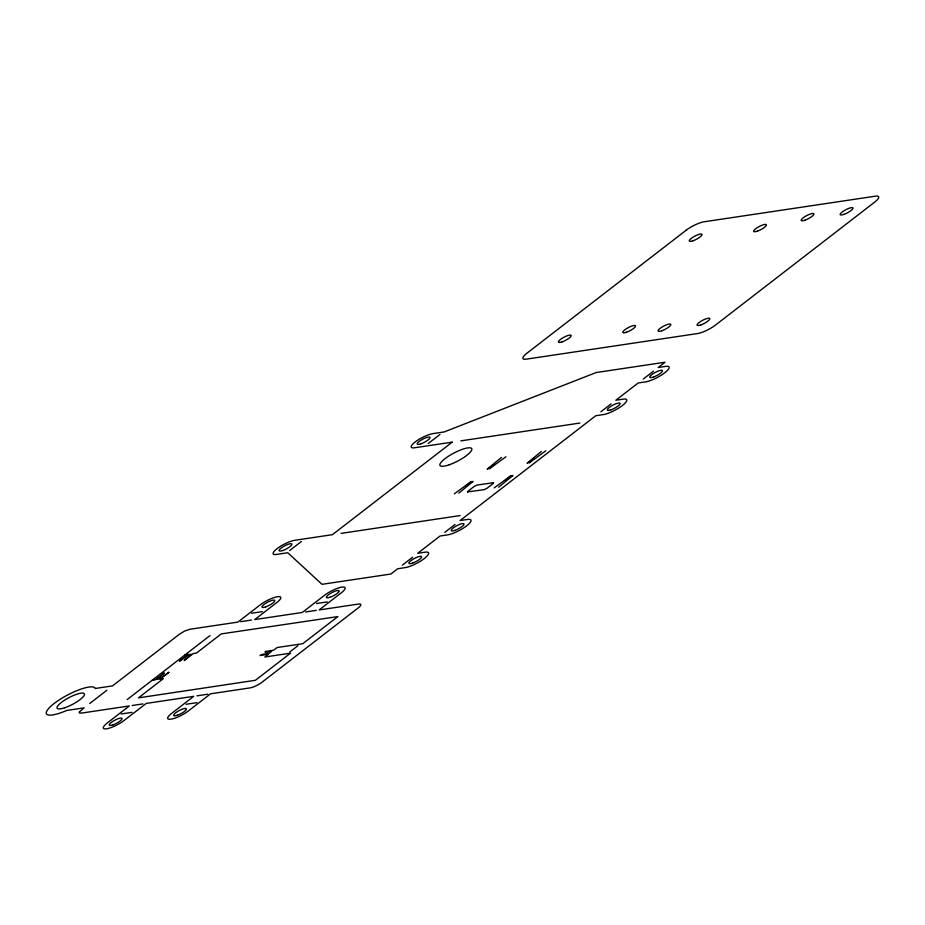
<?xml version="1.0" encoding="UTF-8"?>
<svg xmlns="http://www.w3.org/2000/svg" width="925" height="925" viewBox="0 0 925 925"><rect width="100%" height="100%" fill="white"/><g stroke="black" fill="none" stroke-linecap="round" stroke-linejoin="round"><path stroke-width="1.39" d="M465.657 486.469L470.883 481.752L454.348 493.811M494.597 464.107L489.371 468.813L505.906 456.753M505.536 480.503L510.773 475.785L494.228 487.857M534.488 458.141L529.262 462.858L545.796 450.787M89.702 703.52L106.895 690.247M289.652 550.572L301.365 541.518M428.229 443.526L439.942 434.484M127.176 699.554L209.987 635.591M501.466 457.424L487.197 469.148L489.545 468.004M458.788 493.152L473.045 481.428L470.709 482.561M541.356 451.458L527.088 463.182L529.435 462.049M498.679 487.186L512.936 475.462L510.588 476.595M289.756 651.998L297.919 645.696M402.41 565.094L412.596 557.232M444.798 532.361L454.984 524.487M600.88 411.787L611.078 403.913M643.268 379.053L653.466 371.179M460.823 440.867L579.882 423.06M341.036 533.39L460.095 515.583M251.635 613.229L262.411 611.622M316.477 603.528L327.253 601.921M240.697 621.681L251.473 620.062M305.539 611.98L316.315 610.373M185.139 654.784L188.376 654.299L179.369 661.248L188.897 654.669L191.244 654.322L184.191 660.531L193.198 653.57L196.435 653.096L221.272 633.903L337.879 616.582L302.776 643.696L277.118 647.523L273.603 650.24L265.313 651.478L265.151 652.345L271.603 651.373L269.048 653.351L262.596 654.31L260.075 655.524L268.366 654.287L264.851 657.004L290.508 653.166L255.416 680.28L138.461 697.866L163.297 678.684L160.071 679.17L169.078 672.209L159.551 678.8L157.204 679.147L164.257 672.926L155.25 679.887L152.012 680.372M132.148 705.521L142.924 703.913M196.99 695.831L207.767 694.224M121.21 713.973L131.986 712.366M186.052 704.283L196.828 702.665M467.483 491.915L484.133 489.683L486.492 488.585A3.862 0.948 -27.8 0 0 487.278 488.042L492.597 483.937A3.792 0.937 -27.8 0 0 493.326 483.289L493.499 482.665L476.93 485.105L474.583 486.192A3.862 0.948 -27.8 0 0 473.797 486.747L468.478 490.851A3.792 0.937 -27.8 0 0 467.749 491.499L467.483 491.915M79.423 711.949L79.296 712.897L81.377 713.117L129.338 705.948L107.254 723.003A13.944 3.446 -27.8 0 0 106.525 728.819A13.944 3.446 -27.8 0 0 124.089 720.482L146.185 703.428L193.741 696.317L171.645 713.383A13.944 3.446 -27.8 0 0 170.917 719.188A13.944 3.446 -27.8 0 0 188.492 710.862L210.576 693.796L250.132 687.888A9.331 2.301 -27.8 0 0 261.891 682.315L358.183 607.933A9.331 2.301 -27.8 0 0 358.68 604.037L319.125 609.957L341.209 592.89A13.944 3.446 -27.8 0 0 341.938 587.086A13.944 3.446 -27.8 0 0 324.374 595.411L302.29 612.466L254.733 619.577L276.818 602.522A13.944 3.446 -27.8 0 0 277.546 596.706A13.944 3.446 -27.8 0 0 259.983 605.031L237.887 622.097L189.926 629.266L184.722 630.989L179.323 634.296L112.515 685.899L95.182 688.489A27.473 6.787 -27.8 0 0 70.774 693.38A27.473 6.787 -27.8 0 0 46.331 712.262A27.473 6.787 -27.8 0 0 66.762 710.446L84.094 707.856L79.423 711.949M685.968 230.371L526.984 353.177A14.361 3.55 -27.8 0 0 526.232 359.166L697.531 333.555A14.361 3.55 -27.8 0 0 715.626 324.976L874.611 202.17A14.361 3.55 -27.8 0 0 875.362 196.181L704.064 221.792A14.361 3.55 -27.8 0 0 685.968 230.371M452.221 442.15L332.433 534.673L294.647 540.327A13.944 3.446 -27.8 0 0 277.084 548.652A13.944 3.446 -27.8 0 0 276.344 554.457L287.767 552.745L322.004 584.322L390.847 574.032L397.669 568.759L405.069 567.649A15.251 3.769 -27.8 0 0 424.297 558.538A15.251 3.769 -27.8 0 0 425.095 552.19L417.695 553.289L440.057 536.014L447.457 534.916A15.251 3.769 -27.8 0 0 466.674 525.805A15.251 3.769 -27.8 0 0 467.483 519.445L460.083 520.555L595.793 415.718L603.192 414.62A15.251 3.769 -27.8 0 0 622.409 405.508A15.251 3.769 -27.8 0 0 623.207 399.149L615.819 400.259L638.181 382.985L645.569 381.875A15.251 3.769 -27.8 0 0 664.798 372.763A15.251 3.769 -27.8 0 0 665.595 366.404L658.195 367.514L665.029 362.242L596.186 372.532L444.15 431.952L432.727 433.663A13.944 3.446 -27.8 0 0 415.163 441.988A13.944 3.446 -27.8 0 0 414.435 447.792L452.221 442.15M449.307 464.755A17.945 4.428 -27.8 0 0 471.796 448.764A17.945 4.428 -27.8 0 0 446.509 457.551A17.945 4.428 -27.8 0 0 449.307 464.755M420.956 443.815A7.18 1.769 -27.8 0 0 429.952 437.433A7.18 1.769 -27.8 0 0 419.834 440.936A7.18 1.769 -27.8 0 0 420.956 443.815M611.101 409.787A7.18 1.769 -27.8 0 0 620.097 403.392A7.18 1.769 -27.8 0 0 609.98 406.908A7.18 1.769 -27.8 0 0 611.101 409.787M653.489 377.042A7.18 1.769 -27.8 0 0 662.485 370.647A7.18 1.769 -27.8 0 0 652.368 374.163A7.18 1.769 -27.8 0 0 653.489 377.042M412.631 563.094A7.18 1.769 -27.8 0 0 421.627 556.7A7.18 1.769 -27.8 0 0 411.509 560.215A7.18 1.769 -27.8 0 0 412.631 563.094M455.019 530.349A7.18 1.769 -27.8 0 0 464.015 523.966A7.18 1.769 -27.8 0 0 453.897 527.47A7.18 1.769 -27.8 0 0 455.019 530.349M282.877 550.479A7.18 1.769 -27.8 0 0 291.872 544.085A7.18 1.769 -27.8 0 0 281.755 547.6A7.18 1.769 -27.8 0 0 282.877 550.479M843.958 214.392A7.18 1.769 -27.8 0 0 852.954 207.998A7.18 1.769 -27.8 0 0 842.837 211.513A7.18 1.769 -27.8 0 0 843.958 214.392M700.826 324.953A7.18 1.769 -27.8 0 0 709.822 318.558A7.18 1.769 -27.8 0 0 699.716 322.073A7.18 1.769 -27.8 0 0 700.826 324.953M804.958 220.219A7.18 1.769 -27.8 0 0 813.954 213.825A7.18 1.769 -27.8 0 0 803.837 217.34A7.18 1.769 -27.8 0 0 804.958 220.219M661.826 330.78A7.18 1.769 -27.8 0 0 670.822 324.386A7.18 1.769 -27.8 0 0 660.704 327.901A7.18 1.769 -27.8 0 0 661.826 330.78M757.413 231.157A7.18 1.769 -27.8 0 0 766.409 224.763A7.18 1.769 -27.8 0 0 756.292 228.278A7.18 1.769 -27.8 0 0 757.413 231.157M626.56 332.225A7.18 1.769 -27.8 0 0 635.556 325.831A7.18 1.769 -27.8 0 0 625.439 329.346A7.18 1.769 -27.8 0 0 626.56 332.225M562.169 341.857A7.18 1.769 -27.8 0 0 571.164 335.463A7.18 1.769 -27.8 0 0 561.047 338.978A7.18 1.769 -27.8 0 0 562.169 341.857M693.022 240.778A7.18 1.769 -27.8 0 0 702.017 234.383A7.18 1.769 -27.8 0 0 691.9 237.898A7.18 1.769 -27.8 0 0 693.022 240.778M64.623 707.81A15.436 3.816 -27.8 0 0 84.499 694.039A15.436 3.816 -27.8 0 0 63.143 701.138A15.436 3.816 -27.8 0 0 64.623 707.81M113.047 724.842A7.18 1.769 -27.8 0 0 122.042 718.447A7.18 1.769 -27.8 0 0 111.925 721.962A7.18 1.769 -27.8 0 0 113.047 724.842M265.776 606.869A7.18 1.769 -27.8 0 0 274.771 600.475A7.18 1.769 -27.8 0 0 264.654 603.99A7.18 1.769 -27.8 0 0 265.776 606.869M177.438 715.21A7.18 1.769 -27.8 0 0 186.434 708.816A7.18 1.769 -27.8 0 0 176.317 712.331A7.18 1.769 -27.8 0 0 177.438 715.21M330.167 597.238A7.18 1.769 -27.8 0 0 339.163 590.844A7.18 1.769 -27.8 0 0 329.046 594.359A7.18 1.769 -27.8 0 0 330.167 597.238"/></g></svg>
